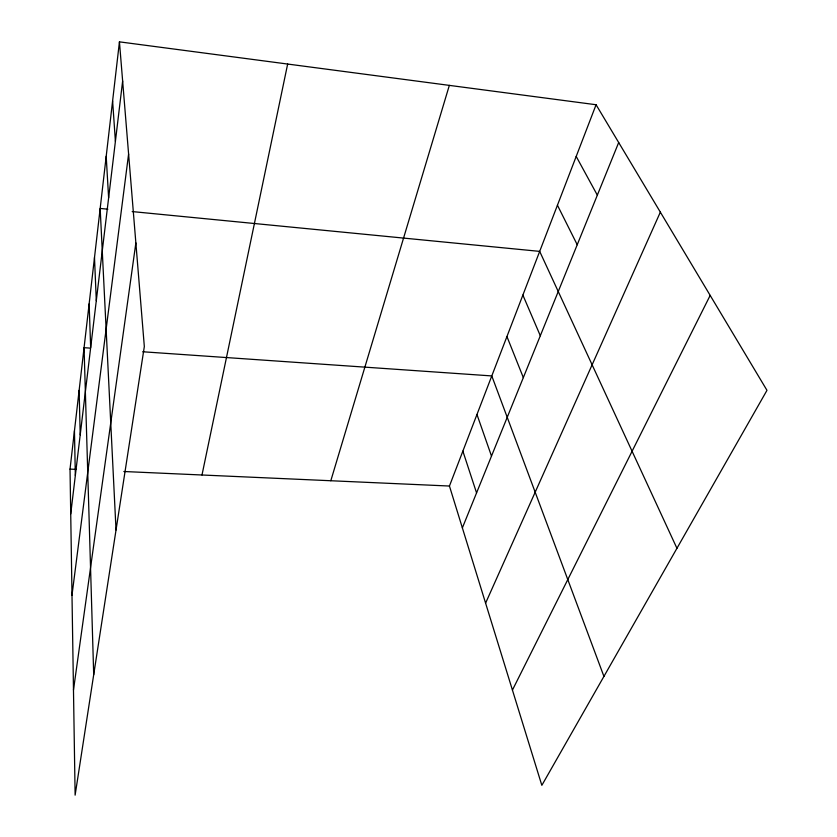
<?xml version="1.0" encoding="UTF-8"?>
<svg xmlns="http://www.w3.org/2000/svg" width="837" height="837" viewBox="0 0 837 837"><rect width="100%" height="100%" fill="white"/><g stroke="black" fill="none" stroke-linecap="round" stroke-linejoin="round"><path stroke-width="1.26" d="M119.44 41.85L144.33 346.539L75.121 795.15L70.026 469.107L119.44 41.85L596.08 104.74L766.974 390.335L541.842 785.336L449.448 486.035L596.08 104.74M70.726 513.949L122.641 80.98M71.992 595.17L128.605 153.998M73.478 689.991L135.866 242.929M201.989 474.997L287.656 64.041M330.814 480.741L449.343 85.374M462.369 527.885L618.689 142.52M485.596 603.132L660.351 212.138M512.432 690.065L710.174 295.398M70.026 469.107L76.418 469.39M123.855 471.513L449.448 486.035M90.438 348.129L84.066 347.69L93.702 674.758M142.719 351.76L491.79 375.928L603.927 676.411M107.858 209.198L100.168 208.444L116.029 529.967M132.194 211.573L539.687 251.382L676.945 548.298M576.201 156.425L597.336 195.157M557.442 205.232L577.227 244.739M522.884 295.095L540.315 335.752M506.94 336.558L523.334 377.613M476.964 414.482L491.497 456.081M462.871 451.143L476.567 492.899M112.608 100.9L115.401 141.359M106.205 156.331L108.622 197.877M94.497 257.555L96.297 300.692M89.13 303.894L90.668 347.596M79.128 390.387L80.206 434.853M74.451 430.793L75.33 475.489"/></g></svg>
